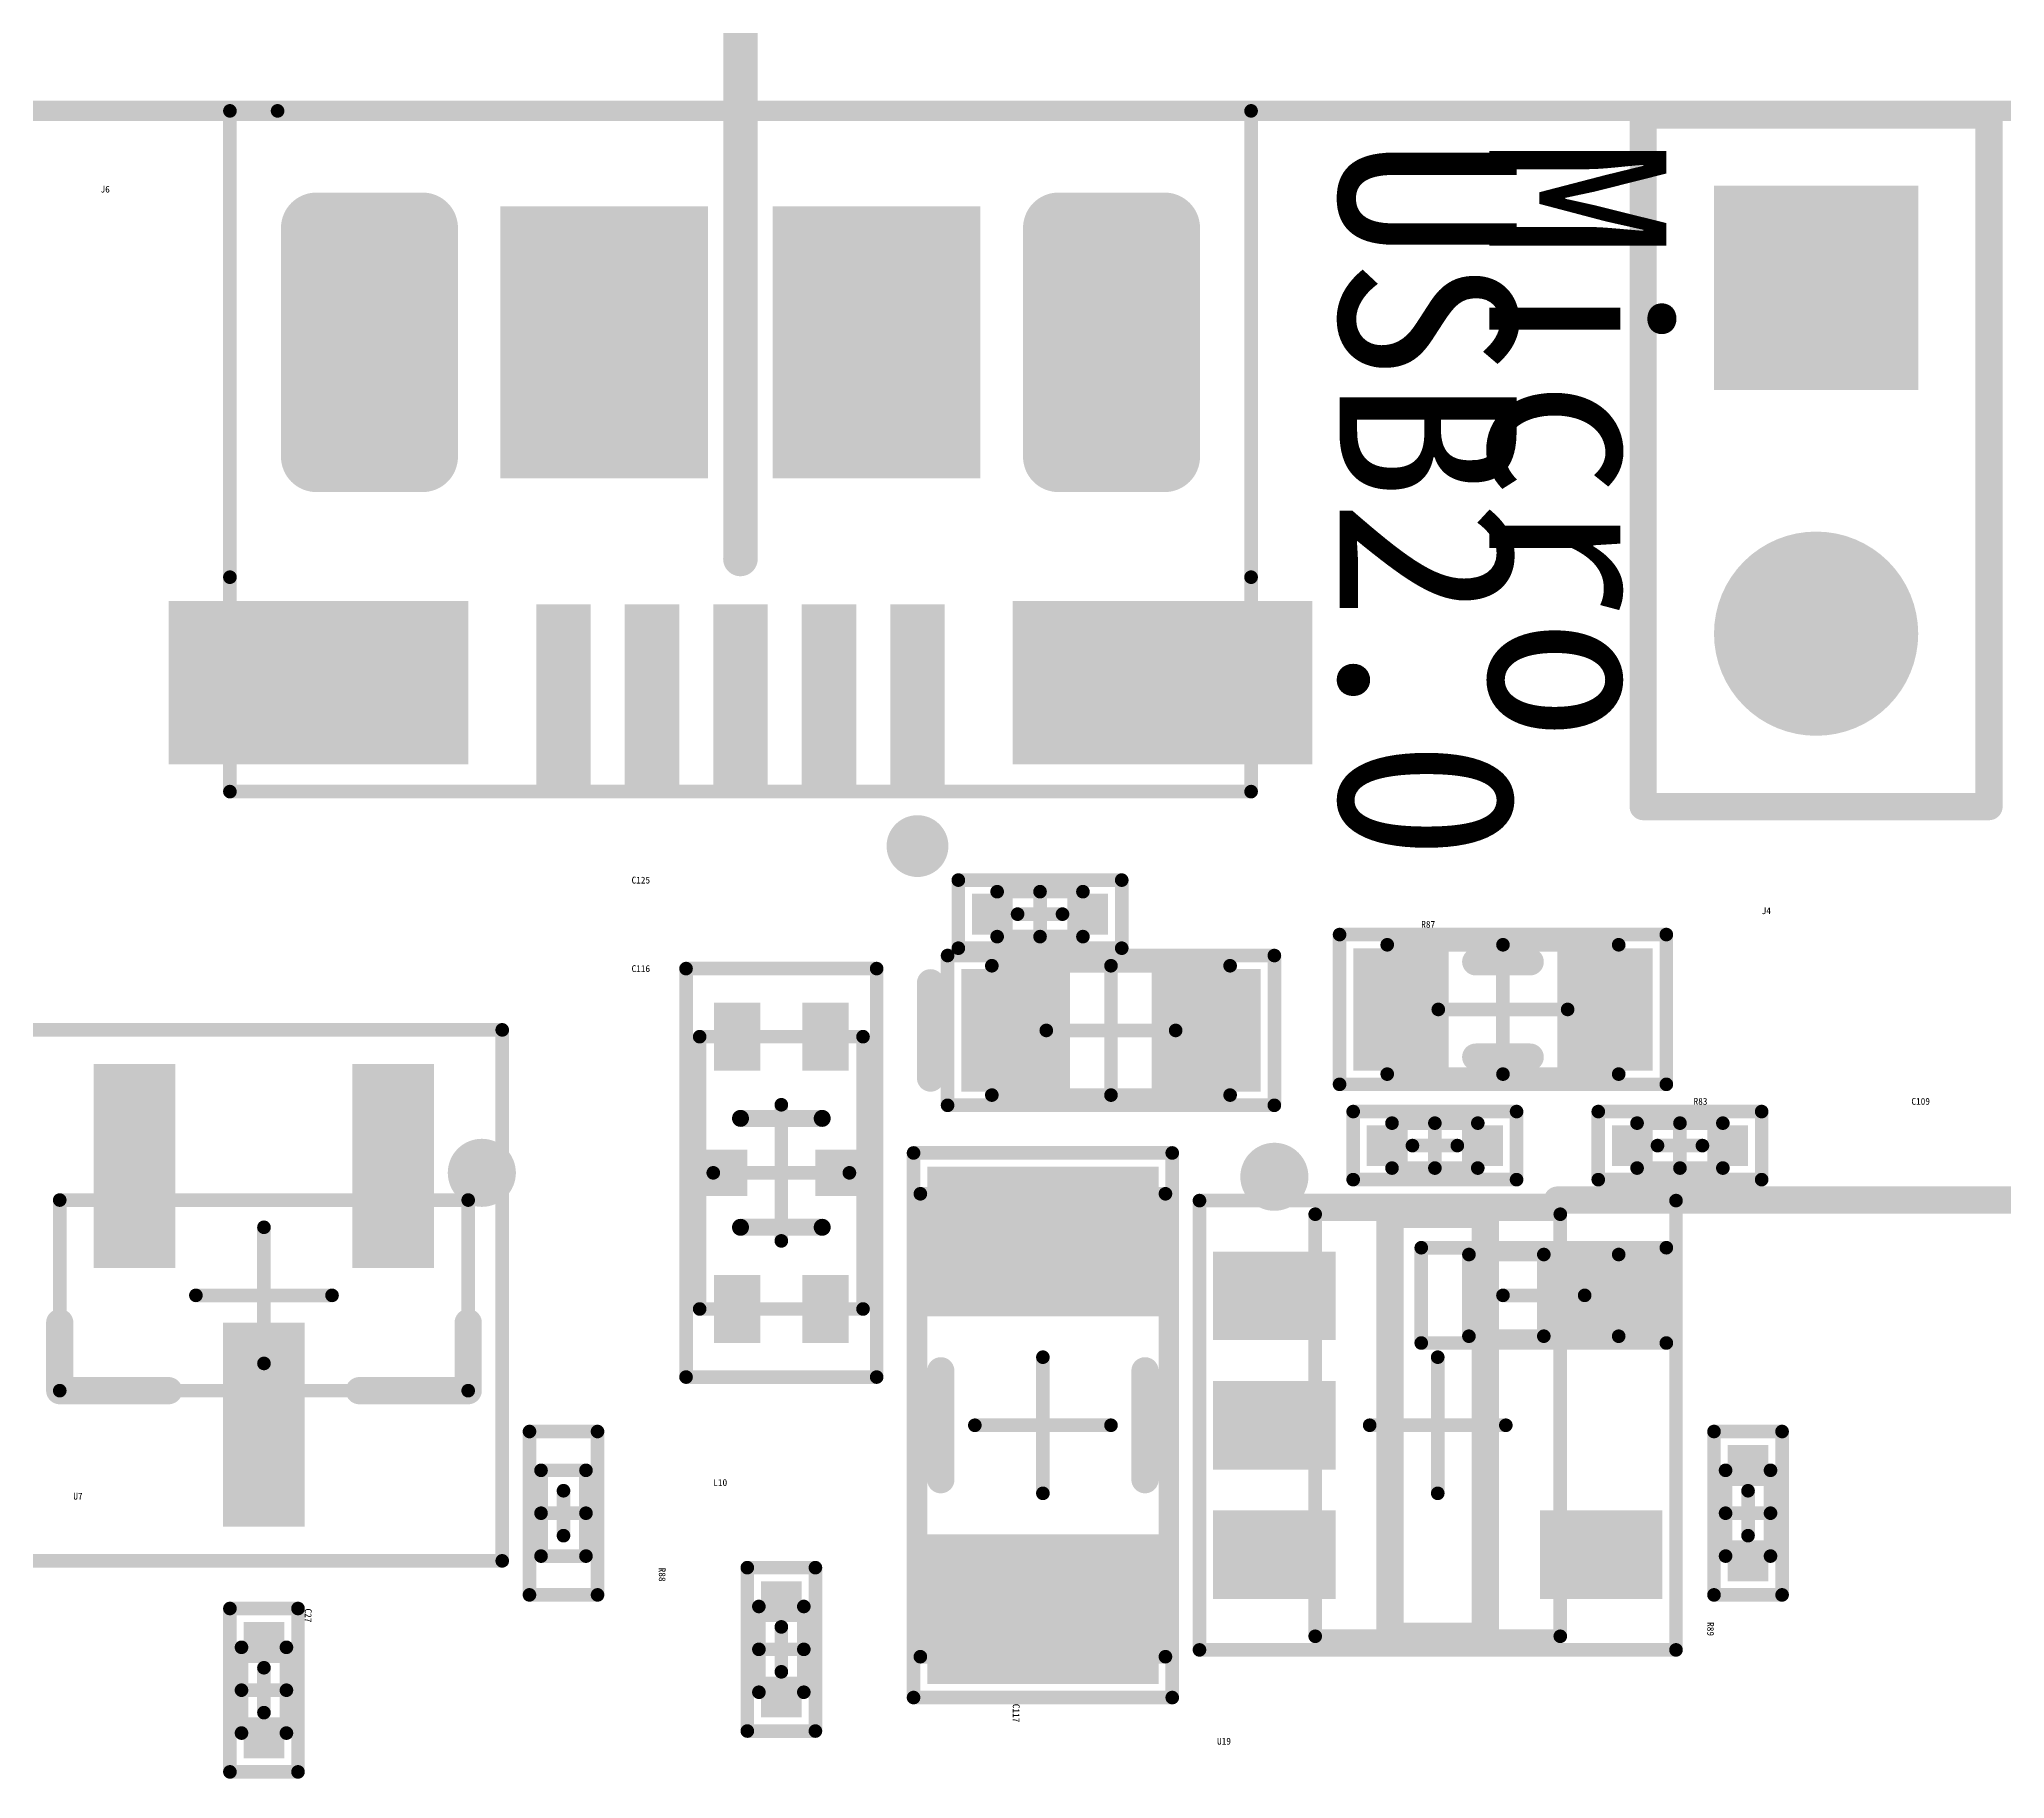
# Model space of a CAD drawing. Header units: millimetres. Extents: x 4 to 123, y 21 to 97.
# Drawn here: x 75.25 to 89.69, y 69.15 to 81.93 of the extents above; entities that cross this region are included whole.
import ezdxf

# ---------------------------------------------------------------- set-up
doc = ezdxf.new("R2010")
doc.units = ezdxf.units.MM
for name, color, linetype in [('KeepOutLayer', 6, 'Continuous'), ('Mechanical1', 6, 'Continuous'), ('Mechanical13', 56, 'Continuous'), ('Mechanical15', 56, 'Continuous'), ('Mechanical9', 56, 'Continuous'), ('MultiLayer', 9, 'Continuous'), ('TopLayer', 1, 'Continuous'), ('TopOverlay', 2, 'Continuous'), ('TopPaste', 8, 'Continuous')]:
    doc.layers.add(name, color=color, linetype=linetype)

msp = doc.modelspace()

# ---------------------------------------------------------------- linework, layer by layer
at = {"layer": 'KeepOutLayer', "const_width": 0.15}
msp.add_lwpolyline([(70.4, 81.4), (107.6, 81.4)], dxfattribs=at)
at = {"layer": 'Mechanical1', "const_width": 0.1}
for points in [[(76.65, 81.4), (77, 81.4)], [(76.65, 76.4), (76.65, 81.4)], [(77, 81.4), (84.15, 81.4)], [(84.15, 76.4), (84.15, 81.4)], [(76.65, 76.4), (84.15, 76.4)]]:
    msp.add_lwpolyline(points, dxfattribs=at)
at = {"layer": 'Mechanical1', "const_width": 0.05}
for points in [[(76.625, 81.4, 1), (76.675, 81.4, 1)], [(76.625, 81.4, 1), (76.675, 81.4, 1)], [(76.975, 81.4, 1), (77.025, 81.4, 1)], [(76.975, 81.4, 1), (77.025, 81.4, 1)], [(84.125, 81.4, 1), (84.175, 81.4, 1)], [(84.125, 81.4, 1), (84.175, 81.4, 1)], [(76.625, 76.4, 1), (76.675, 76.4, 1)], [(76.625, 76.4, 1), (76.675, 76.4, 1)], [(84.125, 76.4, 1), (84.175, 76.4, 1)], [(84.125, 76.4, 1), (84.175, 76.4, 1)]]:
    msp.add_lwpolyline(points, format="xyb", close=True, dxfattribs=at)
at = {"layer": 'Mechanical13', "const_width": 0.1}
for points in [[(82.285, 75.665), (82.915, 75.665)], [(82.285, 75.335), (82.285, 75.665)], [(82.915, 75.335), (82.915, 75.665)], [(82.285, 75.335), (82.915, 75.335)], [(85.15, 75.275), (86.85, 75.275)], [(85.15, 74.325), (85.15, 75.275)], [(86.85, 74.325), (86.85, 75.275)], [(82.246, 75.121), (83.996, 75.121)], [(82.246, 74.171), (82.246, 75.121)], [(83.996, 74.171), (83.996, 75.121)], [(85.15, 74.325), (86.85, 74.325)], [(82.246, 74.171), (83.996, 74.171)], [(85.185, 73.635), (85.185, 73.965)], [(85.185, 73.965), (85.815, 73.965)], [(85.815, 73.635), (85.815, 73.965)], [(86.985, 73.965), (87.615, 73.965)], [(86.985, 73.635), (86.985, 73.965)], [(87.615, 73.635), (87.615, 73.965)], [(85.185, 73.635), (85.815, 73.635)], [(86.985, 73.635), (87.615, 73.635)], [(81.721, 73.446), (83.521, 73.446)], [(81.721, 70.046), (81.721, 73.446)], [(83.521, 70.046), (83.521, 73.446)], [(75.4, 73.4), (78.4, 73.4)], [(75.4, 72), (75.4, 73.4)], [(78.4, 72), (78.4, 73.4)], [(84.621, 73.296), (86.421, 73.296)], [(84.621, 70.196), (84.621, 73.296)], [(86.421, 70.196), (86.421, 73.296)], [(85.75, 73), (86.85, 73)], [(85.75, 72.4), (85.75, 73)], [(86.85, 72.4), (86.85, 73)], [(85.75, 72.4), (86.85, 72.4)], [(75.4, 72), (78.4, 72)], [(78.935, 71.415), (79.265, 71.415)], [(78.935, 70.785), (78.935, 71.415)], [(79.265, 70.785), (79.265, 71.415)], [(87.635, 71.415), (87.965, 71.415)], [(87.635, 70.785), (87.635, 71.415)], [(87.965, 70.785), (87.965, 71.415)], [(78.935, 70.785), (79.265, 70.785)], [(87.635, 70.785), (87.965, 70.785)], [(80.535, 70.415), (80.865, 70.415)], [(80.535, 69.785), (80.535, 70.415)], [(80.865, 69.785), (80.865, 70.415)], [(76.735, 69.485), (76.735, 70.115)], [(76.735, 70.115), (77.065, 70.115)], [(77.065, 69.485), (77.065, 70.115)], [(84.621, 70.196), (86.421, 70.196)], [(81.721, 70.046), (83.521, 70.046)], [(80.535, 69.785), (80.865, 69.785)], [(76.735, 69.485), (77.065, 69.485)]]:
    msp.add_lwpolyline(points, dxfattribs=at)
at = {"layer": 'Mechanical13', "const_width": 0.05}
for points in [[(82.26, 75.665, 1), (82.31, 75.665, 1)], [(82.26, 75.665, 1), (82.31, 75.665, 1)], [(82.89, 75.665, 1), (82.94, 75.665, 1)], [(82.89, 75.665, 1), (82.94, 75.665, 1)], [(82.26, 75.335, 1), (82.31, 75.335, 1)], [(82.26, 75.335, 1), (82.31, 75.335, 1)], [(82.89, 75.335, 1), (82.94, 75.335, 1)], [(82.89, 75.335, 1), (82.94, 75.335, 1)], [(85.125, 75.275, 1), (85.175, 75.275, 1)], [(85.125, 75.275, 1), (85.175, 75.275, 1)], [(86.825, 75.275, 1), (86.875, 75.275, 1)], [(86.825, 75.275, 1), (86.875, 75.275, 1)], [(82.221, 75.121, 1), (82.271, 75.121, 1)], [(82.221, 75.121, 1), (82.271, 75.121, 1)], [(83.971, 75.121, 1), (84.021, 75.121, 1)], [(83.971, 75.121, 1), (84.021, 75.121, 1)], [(85.125, 74.325, 1), (85.175, 74.325, 1)], [(85.125, 74.325, 1), (85.175, 74.325, 1)], [(86.825, 74.325, 1), (86.875, 74.325, 1)], [(86.825, 74.325, 1), (86.875, 74.325, 1)], [(82.221, 74.171, 1), (82.271, 74.171, 1)], [(82.221, 74.171, 1), (82.271, 74.171, 1)], [(83.971, 74.171, 1), (84.021, 74.171, 1)], [(83.971, 74.171, 1), (84.021, 74.171, 1)], [(85.16, 73.965, 1), (85.21, 73.965, 1)], [(85.16, 73.965, 1), (85.21, 73.965, 1)], [(85.79, 73.965, 1), (85.84, 73.965, 1)], [(85.79, 73.965, 1), (85.84, 73.965, 1)], [(86.96, 73.965, 1), (87.01, 73.965, 1)], [(86.96, 73.965, 1), (87.01, 73.965, 1)], [(87.59, 73.965, 1), (87.64, 73.965, 1)], [(87.59, 73.965, 1), (87.64, 73.965, 1)], [(85.16, 73.635, 1), (85.21, 73.635, 1)], [(85.16, 73.635, 1), (85.21, 73.635, 1)], [(85.79, 73.635, 1), (85.84, 73.635, 1)], [(85.79, 73.635, 1), (85.84, 73.635, 1)], [(86.96, 73.635, 1), (87.01, 73.635, 1)], [(86.96, 73.635, 1), (87.01, 73.635, 1)], [(87.59, 73.635, 1), (87.64, 73.635, 1)], [(87.59, 73.635, 1), (87.64, 73.635, 1)], [(81.696, 73.446, 1), (81.746, 73.446, 1)], [(81.696, 73.446, 1), (81.746, 73.446, 1)], [(83.496, 73.446, 1), (83.546, 73.446, 1)], [(83.496, 73.446, 1), (83.546, 73.446, 1)], [(75.375, 73.4, 1), (75.425, 73.4, 1)], [(75.375, 73.4, 1), (75.425, 73.4, 1)], [(78.375, 73.4, 1), (78.425, 73.4, 1)], [(78.375, 73.4, 1), (78.425, 73.4, 1)], [(84.596, 73.296, 1), (84.646, 73.296, 1)], [(84.596, 73.296, 1), (84.646, 73.296, 1)], [(86.396, 73.296, 1), (86.446, 73.296, 1)], [(86.396, 73.296, 1), (86.446, 73.296, 1)], [(85.725, 73, 1), (85.775, 73, 1)], [(85.725, 73, 1), (85.775, 73, 1)], [(86.825, 73, 1), (86.875, 73, 1)], [(86.825, 73, 1), (86.875, 73, 1)], [(85.725, 72.4, 1), (85.775, 72.4, 1)], [(85.725, 72.4, 1), (85.775, 72.4, 1)], [(86.825, 72.4, 1), (86.875, 72.4, 1)], [(86.825, 72.4, 1), (86.875, 72.4, 1)], [(75.375, 72, 1), (75.425, 72, 1)], [(75.375, 72, 1), (75.425, 72, 1)], [(78.375, 72, 1), (78.425, 72, 1)], [(78.375, 72, 1), (78.425, 72, 1)], [(78.91, 71.415, 1), (78.96, 71.415, 1)], [(78.91, 71.415, 1), (78.96, 71.415, 1)], [(79.24, 71.415, 1), (79.29, 71.415, 1)], [(79.24, 71.415, 1), (79.29, 71.415, 1)], [(87.61, 71.415, 1), (87.66, 71.415, 1)], [(87.61, 71.415, 1), (87.66, 71.415, 1)], [(87.94, 71.415, 1), (87.99, 71.415, 1)], [(87.94, 71.415, 1), (87.99, 71.415, 1)], [(78.91, 70.785, 1), (78.96, 70.785, 1)], [(78.91, 70.785, 1), (78.96, 70.785, 1)], [(79.24, 70.785, 1), (79.29, 70.785, 1)], [(79.24, 70.785, 1), (79.29, 70.785, 1)], [(87.61, 70.785, 1), (87.66, 70.785, 1)], [(87.61, 70.785, 1), (87.66, 70.785, 1)], [(87.94, 70.785, 1), (87.99, 70.785, 1)], [(87.94, 70.785, 1), (87.99, 70.785, 1)], [(80.51, 70.415, 1), (80.56, 70.415, 1)], [(80.51, 70.415, 1), (80.56, 70.415, 1)], [(80.84, 70.415, 1), (80.89, 70.415, 1)], [(80.84, 70.415, 1), (80.89, 70.415, 1)], [(76.71, 70.115, 1), (76.76, 70.115, 1)], [(76.71, 70.115, 1), (76.76, 70.115, 1)], [(77.04, 70.115, 1), (77.09, 70.115, 1)], [(77.04, 70.115, 1), (77.09, 70.115, 1)], [(84.596, 70.196, 1), (84.646, 70.196, 1)], [(84.596, 70.196, 1), (84.646, 70.196, 1)], [(86.396, 70.196, 1), (86.446, 70.196, 1)], [(86.396, 70.196, 1), (86.446, 70.196, 1)], [(81.696, 70.046, 1), (81.746, 70.046, 1)], [(81.696, 70.046, 1), (81.746, 70.046, 1)], [(83.496, 70.046, 1), (83.546, 70.046, 1)], [(83.496, 70.046, 1), (83.546, 70.046, 1)], [(80.51, 69.785, 1), (80.56, 69.785, 1)], [(80.51, 69.785, 1), (80.56, 69.785, 1)], [(80.84, 69.785, 1), (80.89, 69.785, 1)], [(80.84, 69.785, 1), (80.89, 69.785, 1)], [(76.71, 69.485, 1), (76.76, 69.485, 1)], [(76.71, 69.485, 1), (76.76, 69.485, 1)], [(77.04, 69.485, 1), (77.09, 69.485, 1)], [(77.04, 69.485, 1), (77.09, 69.485, 1)]]:
    msp.add_lwpolyline(points, format="xyb", close=True, dxfattribs=at)
at = {"layer": 'Mechanical15', "const_width": 0.1}
for points in [[(82, 75.75), (83.2, 75.75)], [(82, 75.25), (82, 75.75)], [(83.2, 75.25), (83.2, 75.75)], [(82.6, 75.335), (82.6, 75.665)], [(82.435, 75.5), (82.765, 75.5)], [(84.8, 75.35), (87.2, 75.35)], [(84.8, 74.25), (84.8, 75.35)], [(87.2, 74.25), (87.2, 75.35)], [(81.921, 75.196), (84.321, 75.196)], [(81.921, 74.096), (81.921, 75.196)], [(82, 75.25), (83.2, 75.25)], [(84.321, 74.096), (84.321, 75.196)], [(86, 74.325), (86, 75.275)], [(80, 72.1), (80, 75.1)], [(80, 75.1), (81.4, 75.1)], [(81.4, 72.1), (81.4, 75.1)], [(83.121, 74.171), (83.121, 75.121)], [(85.525, 74.8), (86.475, 74.8)], [(75.15, 74.65), (78.65, 74.65)], [(78.65, 70.75), (78.65, 74.65)], [(82.646, 74.646), (83.596, 74.646)], [(84.8, 74.25), (87.2, 74.25)], [(80.7, 73.1), (80.7, 74.1)], [(81.921, 74.096), (84.321, 74.096)], [(84.9, 73.55), (84.9, 74.05)], [(84.9, 74.05), (86.1, 74.05)], [(86.1, 73.55), (86.1, 74.05)], [(86.7, 74.05), (87.9, 74.05)], [(86.7, 73.55), (86.7, 74.05)], [(87.9, 73.55), (87.9, 74.05)], [(85.5, 73.635), (85.5, 73.965)], [(87.3, 73.635), (87.3, 73.965)], [(81.671, 73.746), (83.571, 73.746)], [(81.671, 69.746), (81.671, 73.746)], [(83.571, 69.746), (83.571, 73.746)], [(85.335, 73.8), (85.665, 73.8)], [(87.135, 73.8), (87.465, 73.8)], [(80.2, 73.6), (81.2, 73.6)], [(84.9, 73.55), (86.1, 73.55)], [(86.7, 73.55), (87.9, 73.55)], [(83.771, 73.396), (87.271, 73.396)], [(83.771, 70.096), (83.771, 73.396)], [(87.271, 70.096), (87.271, 73.396)], [(76.9, 72.2), (76.9, 73.2)], [(85.4, 73.05), (87.2, 73.05)], [(85.4, 72.35), (85.4, 73.05)], [(86.3, 72.4), (86.3, 73)], [(87.2, 72.35), (87.2, 73.05)], [(76.4, 72.7), (77.4, 72.7)], [(86, 72.7), (86.6, 72.7)], [(85.4, 72.35), (87.2, 72.35)], [(82.621, 71.246), (82.621, 72.246)], [(85.521, 71.246), (85.521, 72.246)], [(80, 72.1), (81.4, 72.1)], [(78.85, 71.7), (79.35, 71.7)], [(78.85, 70.5), (78.85, 71.7)], [(79.35, 70.5), (79.35, 71.7)], [(82.121, 71.746), (83.121, 71.746)], [(85.021, 71.746), (86.021, 71.746)], [(87.55, 71.7), (88.05, 71.7)], [(87.55, 70.5), (87.55, 71.7)], [(88.05, 70.5), (88.05, 71.7)], [(79.1, 70.935), (79.1, 71.265)], [(87.8, 70.935), (87.8, 71.265)], [(78.935, 71.1), (79.265, 71.1)], [(87.635, 71.1), (87.965, 71.1)], [(75.15, 70.75), (78.65, 70.75)], [(80.45, 70.7), (80.95, 70.7)], [(80.45, 69.5), (80.45, 70.7)], [(80.95, 69.5), (80.95, 70.7)], [(76.65, 69.2), (76.65, 70.4)], [(76.65, 70.4), (77.15, 70.4)], [(77.15, 69.2), (77.15, 70.4)], [(78.85, 70.5), (79.35, 70.5)], [(87.55, 70.5), (88.05, 70.5)], [(80.7, 69.935), (80.7, 70.265)], [(76.9, 69.635), (76.9, 69.965)], [(80.535, 70.1), (80.865, 70.1)], [(83.771, 70.096), (87.271, 70.096)], [(76.735, 69.8), (77.065, 69.8)], [(81.671, 69.746), (83.571, 69.746)], [(80.45, 69.5), (80.95, 69.5)], [(76.65, 69.2), (77.15, 69.2)]]:
    msp.add_lwpolyline(points, dxfattribs=at)
at = {"layer": 'Mechanical15', "const_width": 0.05}
for points in [[(81.975, 75.75, 1), (82.025, 75.75, 1)], [(81.975, 75.75, 1), (82.025, 75.75, 1)], [(83.175, 75.75, 1), (83.225, 75.75, 1)], [(83.175, 75.75, 1), (83.225, 75.75, 1)], [(82.575, 75.665, 1), (82.625, 75.665, 1)], [(82.41, 75.5, 1), (82.46, 75.5, 1)], [(82.74, 75.5, 1), (82.79, 75.5, 1)], [(82.575, 75.335, 1), (82.625, 75.335, 1)], [(84.775, 75.35, 1), (84.825, 75.35, 1)], [(84.775, 75.35, 1), (84.825, 75.35, 1)], [(87.175, 75.35, 1), (87.225, 75.35, 1)], [(87.175, 75.35, 1), (87.225, 75.35, 1)], [(81.896, 75.196, 1), (81.946, 75.196, 1)], [(81.896, 75.196, 1), (81.946, 75.196, 1)], [(81.975, 75.25, 1), (82.025, 75.25, 1)], [(81.975, 75.25, 1), (82.025, 75.25, 1)], [(83.175, 75.25, 1), (83.225, 75.25, 1)], [(83.175, 75.25, 1), (83.225, 75.25, 1)], [(84.296, 75.196, 1), (84.346, 75.196, 1)], [(84.296, 75.196, 1), (84.346, 75.196, 1)], [(85.975, 75.275, 1), (86.025, 75.275, 1)], [(79.975, 75.1, 1), (80.025, 75.1, 1)], [(79.975, 75.1, 1), (80.025, 75.1, 1)], [(81.375, 75.1, 1), (81.425, 75.1, 1)], [(81.375, 75.1, 1), (81.425, 75.1, 1)], [(83.096, 75.121, 1), (83.146, 75.121, 1)], [(85.5, 74.8, 1), (85.55, 74.8, 1)], [(86.45, 74.8, 1), (86.5, 74.8, 1)], [(78.625, 74.65, 1), (78.675, 74.65, 1)], [(78.625, 74.65, 1), (78.675, 74.65, 1)], [(82.621, 74.646, 1), (82.671, 74.646, 1)], [(83.571, 74.646, 1), (83.621, 74.646, 1)], [(85.975, 74.325, 1), (86.025, 74.325, 1)], [(83.096, 74.171, 1), (83.146, 74.171, 1)], [(84.775, 74.25, 1), (84.825, 74.25, 1)], [(84.775, 74.25, 1), (84.825, 74.25, 1)], [(87.175, 74.25, 1), (87.225, 74.25, 1)], [(87.175, 74.25, 1), (87.225, 74.25, 1)], [(80.675, 74.1, 1), (80.725, 74.1, 1)], [(81.896, 74.096, 1), (81.946, 74.096, 1)], [(81.896, 74.096, 1), (81.946, 74.096, 1)], [(84.296, 74.096, 1), (84.346, 74.096, 1)], [(84.296, 74.096, 1), (84.346, 74.096, 1)], [(84.875, 74.05, 1), (84.925, 74.05, 1)], [(84.875, 74.05, 1), (84.925, 74.05, 1)], [(86.075, 74.05, 1), (86.125, 74.05, 1)], [(86.075, 74.05, 1), (86.125, 74.05, 1)], [(86.675, 74.05, 1), (86.725, 74.05, 1)], [(86.675, 74.05, 1), (86.725, 74.05, 1)], [(87.875, 74.05, 1), (87.925, 74.05, 1)], [(87.875, 74.05, 1), (87.925, 74.05, 1)], [(85.475, 73.965, 1), (85.525, 73.965, 1)], [(87.275, 73.965, 1), (87.325, 73.965, 1)], [(81.646, 73.746, 1), (81.696, 73.746, 1)], [(81.646, 73.746, 1), (81.696, 73.746, 1)], [(83.546, 73.746, 1), (83.596, 73.746, 1)], [(83.546, 73.746, 1), (83.596, 73.746, 1)], [(85.31, 73.8, 1), (85.36, 73.8, 1)], [(85.64, 73.8, 1), (85.69, 73.8, 1)], [(87.11, 73.8, 1), (87.16, 73.8, 1)], [(87.44, 73.8, 1), (87.49, 73.8, 1)], [(80.175, 73.6, 1), (80.225, 73.6, 1)], [(81.175, 73.6, 1), (81.225, 73.6, 1)], [(85.475, 73.635, 1), (85.525, 73.635, 1)], [(87.275, 73.635, 1), (87.325, 73.635, 1)], [(84.875, 73.55, 1), (84.925, 73.55, 1)], [(84.875, 73.55, 1), (84.925, 73.55, 1)], [(86.075, 73.55, 1), (86.125, 73.55, 1)], [(86.075, 73.55, 1), (86.125, 73.55, 1)], [(86.675, 73.55, 1), (86.725, 73.55, 1)], [(86.675, 73.55, 1), (86.725, 73.55, 1)], [(87.875, 73.55, 1), (87.925, 73.55, 1)], [(87.875, 73.55, 1), (87.925, 73.55, 1)], [(83.746, 73.396, 1), (83.796, 73.396, 1)], [(83.746, 73.396, 1), (83.796, 73.396, 1)], [(87.246, 73.396, 1), (87.296, 73.396, 1)], [(87.246, 73.396, 1), (87.296, 73.396, 1)], [(76.875, 73.2, 1), (76.925, 73.2, 1)], [(80.675, 73.1, 1), (80.725, 73.1, 1)], [(85.375, 73.05, 1), (85.425, 73.05, 1)], [(85.375, 73.05, 1), (85.425, 73.05, 1)], [(86.275, 73, 1), (86.325, 73, 1)], [(87.175, 73.05, 1), (87.225, 73.05, 1)], [(87.175, 73.05, 1), (87.225, 73.05, 1)], [(76.375, 72.7, 1), (76.425, 72.7, 1)], [(77.375, 72.7, 1), (77.425, 72.7, 1)], [(85.975, 72.7, 1), (86.025, 72.7, 1)], [(86.575, 72.7, 1), (86.625, 72.7, 1)], [(85.375, 72.35, 1), (85.425, 72.35, 1)], [(85.375, 72.35, 1), (85.425, 72.35, 1)], [(86.275, 72.4, 1), (86.325, 72.4, 1)], [(87.175, 72.35, 1), (87.225, 72.35, 1)], [(87.175, 72.35, 1), (87.225, 72.35, 1)], [(76.875, 72.2, 1), (76.925, 72.2, 1)], [(82.596, 72.246, 1), (82.646, 72.246, 1)], [(85.496, 72.246, 1), (85.546, 72.246, 1)], [(79.975, 72.1, 1), (80.025, 72.1, 1)], [(79.975, 72.1, 1), (80.025, 72.1, 1)], [(81.375, 72.1, 1), (81.425, 72.1, 1)], [(81.375, 72.1, 1), (81.425, 72.1, 1)], [(78.825, 71.7, 1), (78.875, 71.7, 1)], [(78.825, 71.7, 1), (78.875, 71.7, 1)], [(79.325, 71.7, 1), (79.375, 71.7, 1)], [(79.325, 71.7, 1), (79.375, 71.7, 1)], [(82.096, 71.746, 1), (82.146, 71.746, 1)], [(83.096, 71.746, 1), (83.146, 71.746, 1)], [(84.996, 71.746, 1), (85.046, 71.746, 1)], [(85.996, 71.746, 1), (86.046, 71.746, 1)], [(87.525, 71.7, 1), (87.575, 71.7, 1)], [(87.525, 71.7, 1), (87.575, 71.7, 1)], [(88.025, 71.7, 1), (88.075, 71.7, 1)], [(88.025, 71.7, 1), (88.075, 71.7, 1)], [(79.075, 71.265, 1), (79.125, 71.265, 1)], [(87.775, 71.265, 1), (87.825, 71.265, 1)], [(82.596, 71.246, 1), (82.646, 71.246, 1)], [(85.496, 71.246, 1), (85.546, 71.246, 1)], [(78.91, 71.1, 1), (78.96, 71.1, 1)], [(79.24, 71.1, 1), (79.29, 71.1, 1)], [(87.61, 71.1, 1), (87.66, 71.1, 1)], [(87.94, 71.1, 1), (87.99, 71.1, 1)], [(79.075, 70.935, 1), (79.125, 70.935, 1)], [(87.775, 70.935, 1), (87.825, 70.935, 1)], [(78.625, 70.75, 1), (78.675, 70.75, 1)], [(78.625, 70.75, 1), (78.675, 70.75, 1)], [(80.425, 70.7, 1), (80.475, 70.7, 1)], [(80.425, 70.7, 1), (80.475, 70.7, 1)], [(80.925, 70.7, 1), (80.975, 70.7, 1)], [(80.925, 70.7, 1), (80.975, 70.7, 1)], [(76.625, 70.4, 1), (76.675, 70.4, 1)], [(76.625, 70.4, 1), (76.675, 70.4, 1)], [(77.125, 70.4, 1), (77.175, 70.4, 1)], [(77.125, 70.4, 1), (77.175, 70.4, 1)], [(78.825, 70.5, 1), (78.875, 70.5, 1)], [(78.825, 70.5, 1), (78.875, 70.5, 1)], [(79.325, 70.5, 1), (79.375, 70.5, 1)], [(79.325, 70.5, 1), (79.375, 70.5, 1)], [(87.525, 70.5, 1), (87.575, 70.5, 1)], [(87.525, 70.5, 1), (87.575, 70.5, 1)], [(88.025, 70.5, 1), (88.075, 70.5, 1)], [(88.025, 70.5, 1), (88.075, 70.5, 1)], [(80.675, 70.265, 1), (80.725, 70.265, 1)], [(76.875, 69.965, 1), (76.925, 69.965, 1)], [(80.51, 70.1, 1), (80.56, 70.1, 1)], [(80.84, 70.1, 1), (80.89, 70.1, 1)], [(83.746, 70.096, 1), (83.796, 70.096, 1)], [(83.746, 70.096, 1), (83.796, 70.096, 1)], [(87.246, 70.096, 1), (87.296, 70.096, 1)], [(87.246, 70.096, 1), (87.296, 70.096, 1)], [(80.675, 69.935, 1), (80.725, 69.935, 1)], [(76.71, 69.8, 1), (76.76, 69.8, 1)], [(77.04, 69.8, 1), (77.09, 69.8, 1)], [(81.646, 69.746, 1), (81.696, 69.746, 1)], [(81.646, 69.746, 1), (81.696, 69.746, 1)], [(83.546, 69.746, 1), (83.596, 69.746, 1)], [(83.546, 69.746, 1), (83.596, 69.746, 1)], [(76.875, 69.635, 1), (76.925, 69.635, 1)], [(80.425, 69.5, 1), (80.475, 69.5, 1)], [(80.425, 69.5, 1), (80.475, 69.5, 1)], [(80.925, 69.5, 1), (80.975, 69.5, 1)], [(80.925, 69.5, 1), (80.975, 69.5, 1)], [(76.625, 69.2, 1), (76.675, 69.2, 1)], [(76.625, 69.2, 1), (76.675, 69.2, 1)], [(77.125, 69.2, 1), (77.175, 69.2, 1)], [(77.125, 69.2, 1), (77.175, 69.2, 1)]]:
    msp.add_lwpolyline(points, format="xyb", close=True, dxfattribs=at)
at = {"layer": 'Mechanical9'}
for points, const_width in [([(80.4, 78.109), (80.4, 85.754)], 0.254), ([(80.4, 78.109), (80.4, 85.654)], 0.254), ([(80.1, 72.6), (80.1, 74.6)], 0.1), ([(80.1, 74.6), (81.3, 74.6)], 0.1), ([(81.3, 72.6), (81.3, 74.6)], 0.1), ([(80.1, 72.6), (81.3, 72.6)], 0.1)]:
    msp.add_lwpolyline(points, dxfattribs=dict(at, const_width=const_width))
for points, const_width in [([(80.336, 78.109, 1), (80.463, 78.109, 1)], 0.127), ([(80.336, 78.109, 1), (80.463, 78.109, 1)], 0.127), ([(80.075, 74.6, 1), (80.125, 74.6, 1)], 0.05), ([(80.075, 74.6, 1), (80.125, 74.6, 1)], 0.05), ([(81.275, 74.6, 1), (81.325, 74.6, 1)], 0.05), ([(81.275, 74.6, 1), (81.325, 74.6, 1)], 0.05), ([(80.075, 72.6, 1), (80.125, 72.6, 1)], 0.05), ([(80.075, 72.6, 1), (80.125, 72.6, 1)], 0.05), ([(81.275, 72.6, 1), (81.325, 72.6, 1)], 0.05), ([(81.275, 72.6, 1), (81.325, 72.6, 1)], 0.05)]:
    msp.add_lwpolyline(points, format="xyb", close=True, dxfattribs=dict(at, const_width=const_width))
at = {"layer": 'MultiLayer', "const_width": 0.75}
msp.add_lwpolyline([(87.925, 77.56, 1), (88.675, 77.56, 1)], format="xyb", close=True, dxfattribs=at)
at = {"layer": 'MultiLayer'}
msp.add_solid([(87.55, 80.85), (87.55, 79.35), (89.05, 80.85), (89.05, 79.35)], dxfattribs=at)
at = {"layer": 'TopLayer'}
for points, const_width in [([(77.155, 80.54, 1), (77.415, 80.54, 1)], 0.26), ([(77.935, 80.54, 1), (78.195, 80.54, 1)], 0.26), ([(82.605, 80.54, 1), (82.865, 80.54, 1)], 0.26), ([(83.385, 80.54, 1), (83.645, 80.54, 1)], 0.26), ([(77.155, 78.86, 1), (77.415, 78.86, 1)], 0.26), ([(77.935, 78.86, 1), (78.195, 78.86, 1)], 0.26), ([(82.605, 78.86, 1), (82.865, 78.86, 1)], 0.26), ([(83.385, 78.86, 1), (83.645, 78.86, 1)], 0.26), ([(87.925, 77.56, 1), (88.675, 77.56, 1)], 0.75)]:
    msp.add_lwpolyline(points, format="xyb", close=True, dxfattribs=dict(at, const_width=const_width))
for points in [[(87.55, 80.85), (87.55, 79.35), (89.05, 80.85), (89.05, 79.35)], [(77.285, 80.8), (77.285, 78.6), (78.065, 80.8), (78.065, 78.6)], [(80.162, 80.7), (78.637, 80.7), (80.162, 78.7), (78.637, 78.7)], [(82.162, 80.7), (80.637, 80.7), (82.162, 78.7), (80.637, 78.7)], [(82.735, 80.8), (82.735, 78.6), (83.515, 80.8), (83.515, 78.6)], [(77.025, 80.54), (77.025, 78.86), (78.325, 80.54), (78.325, 78.86)], [(82.475, 80.54), (82.475, 78.86), (83.775, 80.54), (83.775, 78.86)], [(78.4, 77.8), (76.2, 77.8), (78.4, 76.6), (76.2, 76.6)], [(79.3, 77.775), (78.9, 77.775), (79.3, 76.425), (78.9, 76.425)], [(79.95, 77.775), (79.55, 77.775), (79.95, 76.425), (79.55, 76.425)], [(80.6, 77.775), (80.2, 77.775), (80.6, 76.425), (80.2, 76.425)], [(81.25, 77.775), (80.85, 77.775), (81.25, 76.425), (80.85, 76.425)], [(81.9, 77.775), (81.5, 77.775), (81.9, 76.425), (81.5, 76.425)], [(84.6, 77.8), (82.4, 77.8), (84.6, 76.6), (82.4, 76.6)], [(82.4, 75.35), (82.4, 75.65), (82.1, 75.35), (82.1, 75.65)], [(83.1, 75.35), (83.1, 75.65), (82.8, 75.35), (82.8, 75.65)], [(84.9, 75.25), (84.9, 74.35), (85.6, 75.25), (85.6, 74.35)], [(86.4, 75.25), (86.4, 74.35), (87.1, 75.25), (87.1, 74.35)], [(82.821, 74.196), (82.821, 75.096), (82.021, 74.196), (82.021, 75.096)], [(84.221, 74.196), (84.221, 75.096), (83.421, 74.196), (83.421, 75.096)], [(80.205, 74.85), (80.205, 74.35), (80.545, 74.85), (80.545, 74.35)], [(80.855, 74.85), (80.855, 74.35), (81.195, 74.85), (81.195, 74.35)], [(75.65, 72.9), (76.25, 72.9), (75.65, 74.4), (76.25, 74.4)], [(77.55, 72.9), (78.15, 72.9), (77.55, 74.4), (78.15, 74.4)], [(85.3, 73.65), (85.3, 73.95), (85, 73.65), (85, 73.95)], [(86, 73.65), (86, 73.95), (85.7, 73.65), (85.7, 73.95)], [(87.1, 73.65), (87.1, 73.95), (86.8, 73.65), (86.8, 73.95)], [(87.8, 73.65), (87.8, 73.95), (87.5, 73.65), (87.5, 73.95)], [(79.95, 73.43), (80.45, 73.43), (79.95, 73.77), (80.45, 73.77)], [(80.95, 73.43), (81.45, 73.43), (80.95, 73.77), (81.45, 73.77)], [(83.471, 73.646), (81.771, 73.646), (83.471, 72.546), (81.771, 72.546)], [(84.771, 72.371), (84.771, 73.021), (83.871, 72.371), (83.871, 73.021)], [(87.171, 72.371), (87.171, 73.021), (86.271, 72.371), (86.271, 73.021)], [(80.205, 72.85), (80.205, 72.35), (80.545, 72.85), (80.545, 72.35)], [(80.855, 72.85), (80.855, 72.35), (81.195, 72.85), (81.195, 72.35)], [(76.6, 71), (77.2, 71), (76.6, 72.5), (77.2, 72.5)], [(84.771, 71.421), (84.771, 72.071), (83.871, 71.421), (83.871, 72.071)], [(87.65, 71.3), (87.95, 71.3), (87.65, 71.6), (87.95, 71.6)], [(84.771, 70.471), (84.771, 71.121), (83.871, 70.471), (83.871, 71.121)], [(87.171, 70.471), (87.171, 71.121), (86.271, 70.471), (86.271, 71.121)], [(83.471, 70.946), (81.771, 70.946), (83.471, 69.846), (81.771, 69.846)], [(87.65, 70.6), (87.95, 70.6), (87.65, 70.9), (87.95, 70.9)], [(80.55, 70.3), (80.85, 70.3), (80.55, 70.6), (80.85, 70.6)], [(76.75, 70), (77.05, 70), (76.75, 70.3), (77.05, 70.3)], [(80.55, 69.6), (80.85, 69.6), (80.55, 69.9), (80.85, 69.9)], [(76.75, 69.3), (77.05, 69.3), (76.75, 69.6), (77.05, 69.6)]]:
    msp.add_solid(points, dxfattribs=at)
at = {"layer": 'TopOverlay'}
for points, const_width in [([(76.65, 77.975), (76.65, 81.4)], 0.1), ([(76.65, 81.4), (84.15, 81.4)], 0.1), ([(84.15, 77.975), (84.15, 81.4)], 0.1), ([(87.03, 81.37), (89.57, 81.37)], 0.2), ([(87.03, 76.29), (87.03, 81.37)], 0.2), ([(89.57, 76.29), (89.57, 81.37)], 0.2), ([(87.03, 76.29), (89.57, 76.29)], 0.2), ([(85.8, 75.15), (86.2, 75.15)], 0.2), ([(81.796, 74.296), (81.796, 74.996)], 0.2), ([(85.8, 74.45), (86.2, 74.45)], 0.2), ([(80.4, 74), (81, 74)], 0.125), ([(86.4, 73.4), (91.3, 73.4)], 0.2), ([(85.171, 70.196), (85.171, 73.296)], 0.2), ([(85.171, 73.296), (85.871, 73.296)], 0.2), ([(85.871, 70.196), (85.871, 73.296)], 0.2), ([(80.4, 73.2), (81, 73.2)], 0.125), ([(75.4, 72), (75.4, 72.5)], 0.2), ([(78.4, 72), (78.4, 72.5)], 0.2), ([(81.871, 71.346), (81.871, 72.146)], 0.2), ([(83.371, 71.346), (83.371, 72.146)], 0.2), ([(75.4, 72), (76.2, 72)], 0.2), ([(77.6, 72), (78.4, 72)], 0.2), ([(85.171, 70.196), (85.871, 70.196)], 0.2)]:
    msp.add_lwpolyline(points, dxfattribs=dict(at, const_width=const_width))
for points, const_width in [([(76.625, 81.4, 1), (76.675, 81.4, 1)], 0.05), ([(76.625, 81.4, 1), (76.675, 81.4, 1)], 0.05), ([(84.125, 81.4, 1), (84.175, 81.4, 1)], 0.05), ([(84.125, 81.4, 1), (84.175, 81.4, 1)], 0.05), ([(86.98, 81.37, 1), (87.08, 81.37, 1)], 0.1), ([(86.98, 81.37, 1), (87.08, 81.37, 1)], 0.1), ([(89.52, 81.37, 1), (89.62, 81.37, 1)], 0.1), ([(89.52, 81.37, 1), (89.62, 81.37, 1)], 0.1), ([(76.625, 77.975, 1), (76.675, 77.975, 1)], 0.05), ([(84.125, 77.975, 1), (84.175, 77.975, 1)], 0.05), ([(86.98, 76.29, 1), (87.08, 76.29, 1)], 0.1), ([(86.98, 76.29, 1), (87.08, 76.29, 1)], 0.1), ([(89.52, 76.29, 1), (89.62, 76.29, 1)], 0.1), ([(89.52, 76.29, 1), (89.62, 76.29, 1)], 0.1), ([(81.8, 76, 1), (81.6, 76, 1)], 0.254), ([(81.536, 76, 1), (81.663, 76, 1)], 0.127), ([(81.736, 76, 1), (81.863, 76, 1)], 0.127), ([(85.75, 75.15, 1), (85.85, 75.15, 1)], 0.1), ([(86.15, 75.15, 1), (86.25, 75.15, 1)], 0.1), ([(81.746, 74.996, 1), (81.846, 74.996, 1)], 0.1), ([(85.75, 74.45, 1), (85.85, 74.45, 1)], 0.1), ([(86.15, 74.45, 1), (86.25, 74.45, 1)], 0.1), ([(81.746, 74.296, 1), (81.846, 74.296, 1)], 0.1), ([(80.369, 74, 1), (80.431, 74, 1)], 0.0625), ([(80.969, 74, 1), (81.031, 74, 1)], 0.0625), ([(78.625, 73.6, 1), (78.375, 73.6, 1)], 0.25), ([(84.446, 73.571, 1), (84.196, 73.571, 1)], 0.25), ([(78.313, 73.6, 1), (78.437, 73.6, 1)], 0.125), ([(78.563, 73.6, 1), (78.688, 73.6, 1)], 0.125), ([(84.133, 73.571, 1), (84.258, 73.571, 1)], 0.125), ([(84.384, 73.571, 1), (84.509, 73.571, 1)], 0.125), ([(86.35, 73.4, 1), (86.45, 73.4, 1)], 0.1), ([(85.121, 73.296, 1), (85.221, 73.296, 1)], 0.1), ([(85.121, 73.296, 1), (85.221, 73.296, 1)], 0.1), ([(85.821, 73.296, 1), (85.921, 73.296, 1)], 0.1), ([(85.821, 73.296, 1), (85.921, 73.296, 1)], 0.1), ([(80.369, 73.2, 1), (80.431, 73.2, 1)], 0.0625), ([(80.969, 73.2, 1), (81.031, 73.2, 1)], 0.0625), ([(75.35, 72.5, 1), (75.45, 72.5, 1)], 0.1), ([(78.35, 72.5, 1), (78.45, 72.5, 1)], 0.1), ([(81.821, 72.146, 1), (81.921, 72.146, 1)], 0.1), ([(83.321, 72.146, 1), (83.421, 72.146, 1)], 0.1), ([(75.35, 72, 1), (75.45, 72, 1)], 0.1), ([(75.35, 72, 1), (75.45, 72, 1)], 0.1), ([(76.15, 72, 1), (76.25, 72, 1)], 0.1), ([(77.55, 72, 1), (77.65, 72, 1)], 0.1), ([(78.35, 72, 1), (78.45, 72, 1)], 0.1), ([(78.35, 72, 1), (78.45, 72, 1)], 0.1), ([(81.821, 71.346, 1), (81.921, 71.346, 1)], 0.1), ([(83.321, 71.346, 1), (83.421, 71.346, 1)], 0.1), ([(85.121, 70.196, 1), (85.221, 70.196, 1)], 0.1), ([(85.121, 70.196, 1), (85.221, 70.196, 1)], 0.1), ([(85.821, 70.196, 1), (85.921, 70.196, 1)], 0.1), ([(85.821, 70.196, 1), (85.921, 70.196, 1)], 0.1)]:
    msp.add_lwpolyline(points, format="xyb", close=True, dxfattribs=dict(at, const_width=const_width))
at = {"layer": 'TopPaste'}
for points in [[(80.162, 80.7), (78.637, 80.7), (80.162, 78.7), (78.637, 78.7)], [(82.162, 80.7), (80.637, 80.7), (82.162, 78.7), (80.637, 78.7)], [(78.4, 77.8), (76.2, 77.8), (78.4, 76.6), (76.2, 76.6)], [(79.3, 77.775), (78.9, 77.775), (79.3, 76.425), (78.9, 76.425)], [(79.95, 77.775), (79.55, 77.775), (79.95, 76.425), (79.55, 76.425)], [(80.6, 77.775), (80.2, 77.775), (80.6, 76.425), (80.2, 76.425)], [(81.25, 77.775), (80.85, 77.775), (81.25, 76.425), (80.85, 76.425)], [(81.9, 77.775), (81.5, 77.775), (81.9, 76.425), (81.5, 76.425)], [(84.6, 77.8), (82.4, 77.8), (84.6, 76.6), (82.4, 76.6)], [(82.4, 75.35), (82.4, 75.65), (82.1, 75.35), (82.1, 75.65)], [(83.1, 75.35), (83.1, 75.65), (82.8, 75.35), (82.8, 75.65)], [(84.9, 75.25), (84.9, 74.35), (85.6, 75.25), (85.6, 74.35)], [(86.4, 75.25), (86.4, 74.35), (87.1, 75.25), (87.1, 74.35)], [(82.821, 74.196), (82.821, 75.096), (82.021, 74.196), (82.021, 75.096)], [(84.221, 74.196), (84.221, 75.096), (83.421, 74.196), (83.421, 75.096)], [(80.205, 74.85), (80.205, 74.35), (80.545, 74.85), (80.545, 74.35)], [(80.855, 74.85), (80.855, 74.35), (81.195, 74.85), (81.195, 74.35)], [(75.65, 72.9), (76.25, 72.9), (75.65, 74.4), (76.25, 74.4)], [(77.55, 72.9), (78.15, 72.9), (77.55, 74.4), (78.15, 74.4)], [(85.3, 73.65), (85.3, 73.95), (85, 73.65), (85, 73.95)], [(86, 73.65), (86, 73.95), (85.7, 73.65), (85.7, 73.95)], [(87.1, 73.65), (87.1, 73.95), (86.8, 73.65), (86.8, 73.95)], [(87.8, 73.65), (87.8, 73.95), (87.5, 73.65), (87.5, 73.95)], [(79.95, 73.43), (80.45, 73.43), (79.95, 73.77), (80.45, 73.77)], [(80.95, 73.43), (81.45, 73.43), (80.95, 73.77), (81.45, 73.77)], [(83.471, 73.646), (81.771, 73.646), (83.471, 72.546), (81.771, 72.546)], [(84.771, 72.371), (84.771, 73.021), (83.871, 72.371), (83.871, 73.021)], [(87.171, 72.371), (87.171, 73.021), (86.271, 72.371), (86.271, 73.021)], [(80.205, 72.85), (80.205, 72.35), (80.545, 72.85), (80.545, 72.35)], [(80.855, 72.85), (80.855, 72.35), (81.195, 72.85), (81.195, 72.35)], [(76.6, 71), (77.2, 71), (76.6, 72.5), (77.2, 72.5)], [(84.771, 71.421), (84.771, 72.071), (83.871, 71.421), (83.871, 72.071)], [(87.65, 71.3), (87.95, 71.3), (87.65, 71.6), (87.95, 71.6)], [(84.771, 70.471), (84.771, 71.121), (83.871, 70.471), (83.871, 71.121)], [(87.171, 70.471), (87.171, 71.121), (86.271, 70.471), (86.271, 71.121)], [(83.471, 70.946), (81.771, 70.946), (83.471, 69.846), (81.771, 69.846)], [(87.65, 70.6), (87.95, 70.6), (87.65, 70.9), (87.95, 70.9)], [(80.55, 70.3), (80.85, 70.3), (80.55, 70.6), (80.85, 70.6)], [(76.75, 70), (77.05, 70), (76.75, 70.3), (77.05, 70.3)], [(80.55, 69.6), (80.85, 69.6), (80.55, 69.9), (80.85, 69.9)], [(76.75, 69.3), (77.05, 69.3), (76.75, 69.6), (77.05, 69.6)]]:
    msp.add_solid(points, dxfattribs=at)

# ---------------------------------------------------------------- texts
at = {"layer": 'TopOverlay'}
for s, height, p in [('USB2.0', 1.3, (84.8, 81.2)), ('Micro', 1.3, (85.9, 81.2)), ('R88', 0.05, (79.8, 70.7)), ('C27', 0.05, (77.2, 70.4)), ('R89', 0.05, (87.5, 70.3)), ('C117', 0.05, (82.4, 69.7))]:
    msp.add_text(s, height=height, rotation=270, dxfattribs=at).set_placement(p)
for s, p in [('J6', (75.7, 80.8)), ('C125', (79.6, 75.725)), ('J4', (87.9, 75.5)), ('R87', (85.4, 75.4)), ('C116', (79.6, 75.075)), ('R83', (87.4, 74.1)), ('C109', (89, 74.1)), ('L10', (80.2, 71.3)), ('U7', (75.5, 71.2)), ('U19', (83.9, 69.4))]:
    msp.add_text(s, height=0.05, dxfattribs=at).set_placement(p)

doc.saveas('drawing.dxf')
